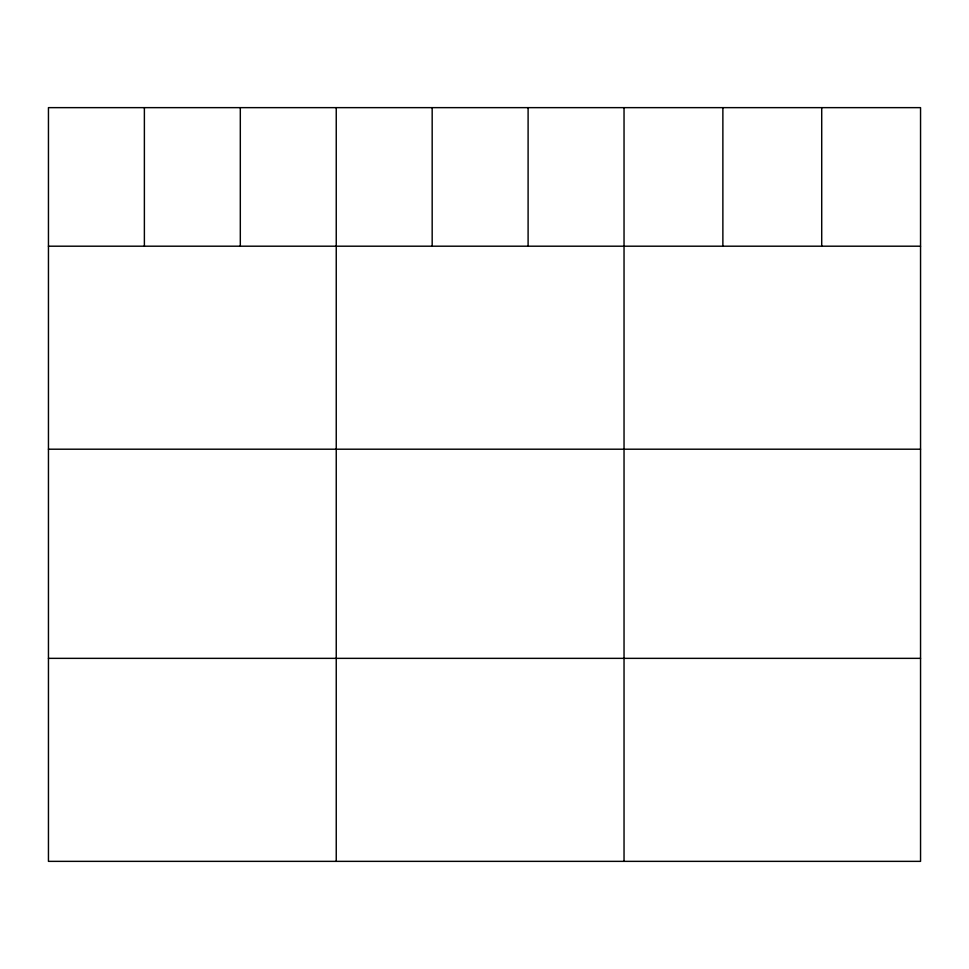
<?xml version="1.0" encoding="UTF-8"?>
<svg xmlns="http://www.w3.org/2000/svg" width="969" height="969" viewBox="0 0 969 969"><rect width="100%" height="100%" fill="white"/><g stroke="black" fill="none" stroke-linecap="round" stroke-linejoin="round"><path stroke-width="1.45" d="M920.55 246.199L920.55 861.356L48.45 861.356L48.45 107.644L920.55 107.644L920.55 246.199L48.45 246.199M48.45 449.204L920.55 449.204M48.45 658.351L920.55 658.351M821.712 107.644L821.712 246.199M722.874 107.644L722.874 246.199M624.036 107.644L624.036 861.356M528.105 107.644L528.105 246.199M432.174 107.644L432.174 246.199M336.243 107.644L336.243 861.356M240.312 107.644L240.312 246.199M144.381 107.644L144.381 246.199"/></g></svg>
